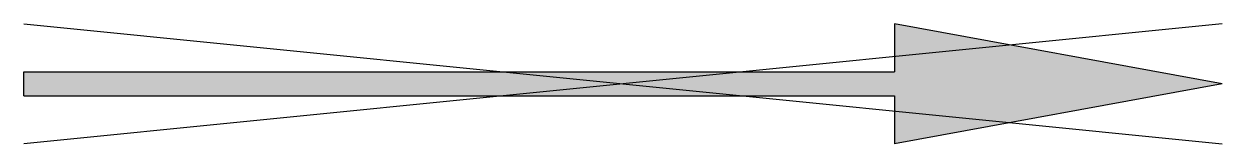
# Model space of a CAD drawing. Header units: metres. Extents: x 0 to 7.5, y -0.38 to 0.38.
import ezdxf

# ---------------------------------------------------------------- set-up
doc = ezdxf.new("R2010")
doc.units = ezdxf.units.M

msp = doc.modelspace()

# ---------------------------------------------------------------- hatches: boundary and pattern name
msp.add_hatch(color=256).paths.add_polyline_path([(5.45, 0.375), (5.45, 0.075), (0, 0.075), (0, -0.075), (5.45, -0.075), (5.45, -0.375), (7.5, 0)])

# ---------------------------------------------------------------- linework, layer by layer
for p, q in [((5.45, 0.375), (5.45, 0.075)), ((7.5, 0), (5.45, 0.375)), ((0, 0.075), (5.45, 0.075)), ((0, -0.075), (0, 0.075)), ((7.5, 0), (5.45, -0.375)), ((0, -0.075), (5.45, -0.075)), ((5.45, -0.075), (5.45, -0.375))]:
    msp.add_line(p, q)
at = {"flags": 128}
for points in [[(0, 0.375), (7.5, -0.375)], [(7.5, 0.375), (0, -0.375)]]:
    msp.add_lwpolyline(points, dxfattribs=at)

doc.saveas('drawing.dxf')
